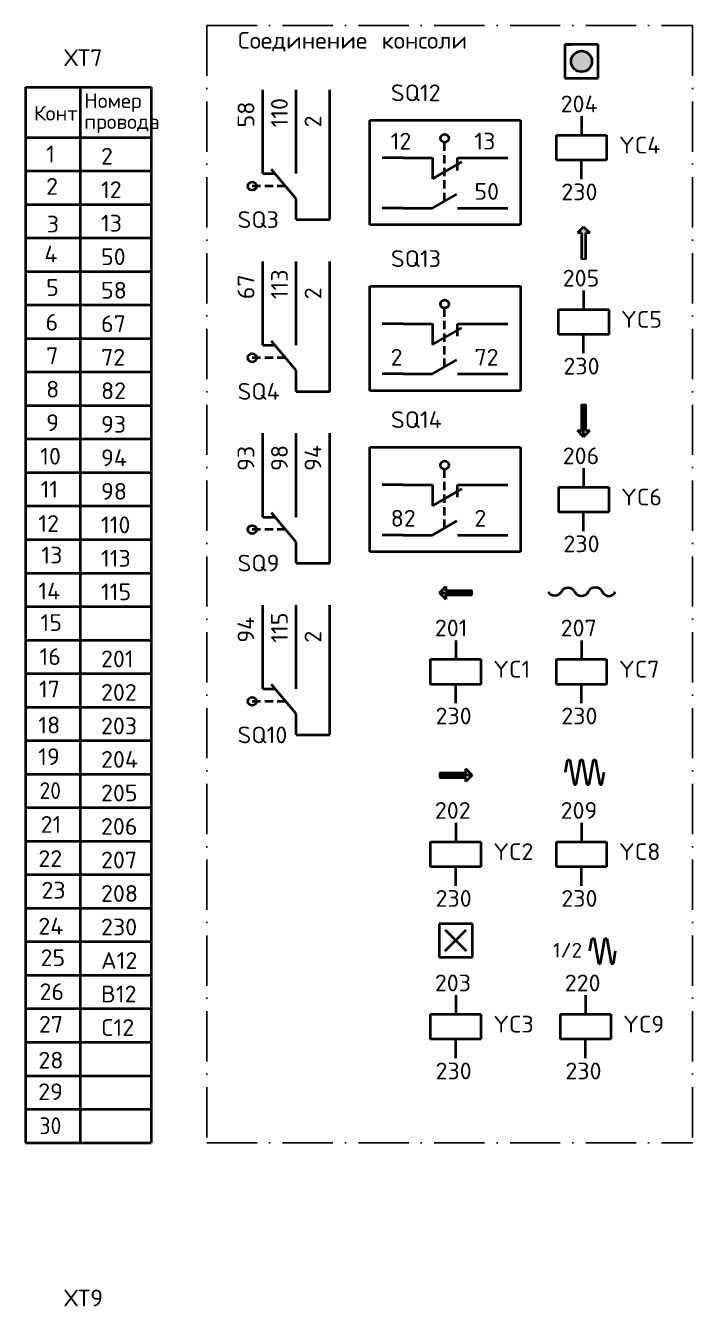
# Model space of a CAD drawing. Header units: inches. Extents: x 315 to 2853, y -243 to 836.
# Drawn here: x 2197.6 to 2356.8, y 530.1 to 835.9 of the extents above; entities that cross this region are included whole.
import ezdxf

# ---------------------------------------------------------------- set-up
doc = ezdxf.new("R2010")
doc.units = ezdxf.units.IN
doc.header["$MEASUREMENT"] = 0
doc.linetypes.add('ACAD_ISO10W100', pattern=[18, 12, -3, 0, -3])
doc.layers.get('0').update_dxf_attribs({"lineweight": 40})
doc.layers.add('Слой2', color=4, linetype='ACAD_ISO10W100', lineweight=25)
doc.styles.get("Standard").update_dxf_attribs({"font": 'txt.shx', "height": 4})

# ---------------------------------------------------------------- blocks, each defined once
blk = doc.blocks.new('контакт размыкающ')
for p, q in [((0, 0), (7, 0)), ((7, 0), (7, -5)), ((13, 0), (20, 0)), ((13, -3), (13, 0)), ((7, -5), (13.98, -0.97))]:
    blk.add_line(p, q)
blk = doc.blocks.new('контакт замыкающ')
for p, q in [((7, 0), (12.8, 3.35)), ((0, 0), (7, 0)), ((13, 0), (20, 0))]:
    blk.add_line(p, q)

msp = doc.modelspace()

# ---------------------------------------------------------------- hatches: boundary and pattern name
h = msp.add_hatch(color=256)
edge = h.paths.add_edge_path()
edge.add_arc((2330.29, 827.34), 2.49, 0, 360)
for points in [[(2330.29, 780.13), (2331.29, 780.13), (2331.29, 786.38), (2332.29, 786.38), (2330.79, 787.88), (2329.29, 786.38), (2330.29, 786.38)], [(2331.29, 745.45), (2330.29, 745.45), (2330.29, 739.2), (2329.29, 739.2), (2330.79, 737.7), (2332.29, 739.2), (2331.29, 739.2)], [(2304.14, 699.99), (2304.14, 700.99), (2297.89, 700.99), (2297.89, 701.99), (2296.39, 700.49), (2297.89, 698.99), (2297.89, 699.99)], [(2296.39, 657.43), (2296.39, 656.43), (2302.64, 656.43), (2302.64, 655.43), (2304.14, 656.93), (2302.64, 658.43), (2302.64, 657.43)]]:
    msp.add_hatch(color=256).paths.add_polyline_path(points)

# ---------------------------------------------------------------- linework, layer by layer
for p, q in [((2334.29, 831.34), (2326.29, 831.34)), ((2326.29, 831.34), (2326.29, 823.34)), ((2326.29, 831.34), (2327.77, 831.34)), ((2334.29, 823.34), (2334.29, 831.34)), ((2326.29, 823.34), (2334.29, 823.34)), ((2197.55, 821.21), (2227.55, 821.21)), ((2197.55, 821.21), (2197.55, 729.21)), ((2210.55, 821.21), (2210.55, 729.21)), ((2227.55, 821.21), (2227.55, 729.21)), ((2254.16, 805.57), (2254.16, 820.57)), ((2262.16, 805.57), (2262.16, 820.57)), ((2270.16, 789.57), (2270.16, 820.57)), ((2279.71, 813.3), (2315.71, 813.3)), ((2279.71, 788.3), (2279.71, 813.3)), ((2315.71, 813.3), (2315.71, 788.3)), ((2330.29, 814.24), (2330.29, 809.74)), ((2197.55, 809.21), (2227.55, 809.21)), ((2297.61, 805.97), (2297.61, 807.97)), ((2324.29, 803.74), (2324.29, 809.74)), ((2324.29, 809.74), (2336.29, 809.74)), ((2336.29, 809.74), (2336.29, 803.74)), ((2254.16, 800.57), (2254.16, 805.57)), ((2262.16, 800.57), (2262.16, 805.57)), ((2287.71, 804.3), (2282.71, 804.3)), ((2297.61, 802.97), (2297.61, 804.97)), ((2307.71, 804.3), (2312.71, 804.3)), ((2197.55, 801.21), (2227.55, 801.21)), ((2262.16, 794.57), (2256.24, 801.57)), ((2297.61, 799.97), (2297.61, 801.97)), ((2336.29, 803.74), (2324.29, 803.74)), ((2330.29, 799.24), (2330.29, 803.74)), ((2254.16, 800.57), (2257.16, 800.57)), ((2297.61, 796.97), (2297.61, 798.97)), ((2253.65, 797.57), (2251.65, 797.57)), ((2256.65, 797.57), (2254.65, 797.57)), ((2259.65, 797.57), (2257.65, 797.57)), ((2297.61, 793.97), (2297.61, 795.97)), ((2197.55, 793.21), (2227.55, 793.21)), ((2262.16, 789.57), (2262.16, 794.57)), ((2287.71, 792.3), (2282.71, 792.3)), ((2307.71, 792.3), (2312.71, 792.3)), ((2262.16, 789.57), (2270.16, 789.57)), ((2315.71, 788.3), (2279.71, 788.3)), ((2330.79, 787.88), (2329.29, 786.38)), ((2330.29, 786.38), (2329.29, 786.38)), ((2330.29, 786.38), (2330.29, 780.13)), ((2330.79, 787.88), (2332.29, 786.38)), ((2331.29, 780.13), (2331.29, 786.38)), ((2332.29, 786.38), (2331.29, 786.38)), ((2197.55, 785.21), (2227.55, 785.21)), ((2197.55, 777.21), (2227.55, 777.21)), ((2254.16, 764.57), (2254.16, 779.57)), ((2262.16, 764.57), (2262.16, 779.57)), ((2270.16, 748.57), (2270.16, 779.57)), ((2279.71, 773.72), (2315.71, 773.72)), ((2279.71, 748.72), (2279.71, 773.72)), ((2315.71, 773.72), (2315.71, 748.72)), ((2330.79, 772.65), (2330.79, 768.15)), ((2197.55, 769.21), (2227.55, 769.21)), ((2297.61, 766.4), (2297.61, 768.4)), ((2324.79, 762.15), (2324.79, 768.15)), ((2324.79, 768.15), (2336.79, 768.15)), ((2336.79, 768.15), (2336.79, 762.15)), ((2254.16, 759.57), (2254.16, 764.57)), ((2262.16, 759.57), (2262.16, 764.57)), ((2287.71, 764.72), (2282.71, 764.72)), ((2297.61, 763.4), (2297.61, 765.4)), ((2307.71, 764.72), (2312.71, 764.72)), ((2297.61, 760.4), (2297.61, 762.4)), ((2336.79, 762.15), (2324.79, 762.15)), ((2330.79, 757.65), (2330.79, 762.15)), ((2197.55, 761.21), (2227.55, 761.21)), ((2254.16, 759.57), (2257.16, 759.57)), ((2262.16, 753.57), (2256.24, 760.57)), ((2297.61, 757.4), (2297.61, 759.4)), ((2253.65, 756.57), (2251.65, 756.57)), ((2256.65, 756.57), (2254.65, 756.57)), ((2259.65, 756.57), (2257.65, 756.57)), ((2297.61, 754.4), (2297.61, 756.4)), ((2197.55, 753.21), (2227.55, 753.21)), ((2262.16, 748.57), (2262.16, 753.57)), ((2287.71, 752.72), (2282.71, 752.72)), ((2307.71, 752.72), (2312.71, 752.72)), ((2262.16, 748.57), (2270.16, 748.57)), ((2315.71, 748.72), (2279.71, 748.72)), ((2197.55, 745.21), (2227.55, 745.21)), ((2330.29, 745.45), (2330.29, 739.2)), ((2330.79, 737.7), (2330.79, 745.45)), ((2331.29, 739.2), (2331.29, 745.45)), ((2197.55, 737.21), (2227.55, 737.21)), ((2254.16, 723.57), (2254.16, 738.57)), ((2262.16, 723.57), (2262.16, 738.57)), ((2270.16, 707.57), (2270.16, 738.57)), ((2329.29, 739.2), (2330.29, 739.2)), ((2330.79, 737.7), (2329.29, 739.2)), ((2330.79, 737.7), (2332.29, 739.2)), ((2331.29, 739.2), (2332.29, 739.2)), ((2279.71, 735.28), (2315.71, 735.28)), ((2279.71, 710.28), (2279.71, 735.28)), ((2315.71, 735.28), (2315.71, 710.28)), ((2197.55, 729.21), (2227.55, 729.21)), ((2197.55, 729.21), (2197.55, 649.21)), ((2210.55, 729.21), (2210.55, 649.21)), ((2227.55, 729.21), (2227.55, 649.21)), ((2297.61, 727.95), (2297.61, 729.95)), ((2330.79, 730.22), (2330.79, 725.72)), ((2287.71, 726.28), (2282.71, 726.28)), ((2297.61, 724.95), (2297.61, 726.95)), ((2307.71, 726.28), (2312.71, 726.28)), ((2324.79, 725.72), (2336.79, 725.72)), ((2324.79, 725.72), (2324.79, 719.72)), ((2336.79, 725.72), (2336.79, 719.72)), ((2254.16, 718.57), (2254.16, 723.57)), ((2262.16, 718.57), (2262.16, 723.57)), ((2297.61, 721.95), (2297.61, 723.95)), ((2197.55, 721.21), (2227.55, 721.21)), ((2254.16, 718.57), (2257.16, 718.57)), ((2262.16, 712.57), (2256.24, 719.57)), ((2297.61, 718.95), (2297.61, 720.95)), ((2336.79, 719.72), (2324.79, 719.72)), ((2330.79, 715.22), (2330.79, 719.72)), ((2253.65, 715.57), (2251.65, 715.57)), ((2256.65, 715.57), (2254.65, 715.57)), ((2259.65, 715.57), (2257.65, 715.57)), ((2297.61, 715.95), (2297.61, 717.95)), ((2197.55, 713.21), (2227.55, 713.21)), ((2262.16, 707.57), (2262.16, 712.57)), ((2287.71, 714.28), (2282.71, 714.28)), ((2307.71, 714.28), (2312.71, 714.28)), ((2315.71, 710.28), (2279.71, 710.28)), ((2262.16, 707.57), (2270.16, 707.57)), ((2197.55, 705.21), (2227.55, 705.21)), ((2296.39, 700.49), (2297.89, 701.99)), ((2296.39, 700.49), (2297.89, 698.99)), ((2296.39, 700.49), (2304.14, 700.49)), ((2297.89, 701.99), (2297.89, 700.99)), ((2304.14, 700.99), (2297.89, 700.99)), ((2197.55, 697.21), (2227.55, 697.21)), ((2254.16, 682.57), (2254.16, 697.57)), ((2262.16, 682.57), (2262.16, 697.57)), ((2270.16, 666.57), (2270.16, 697.57)), ((2297.89, 699.99), (2304.14, 699.99)), ((2297.89, 699.99), (2297.89, 698.99)), ((2197.55, 689.21), (2227.55, 689.21)), ((2300.26, 689.13), (2300.26, 684.63)), ((2330.29, 689.13), (2330.29, 684.63)), ((2254.16, 677.57), (2254.16, 682.57)), ((2262.16, 677.57), (2262.16, 682.57)), ((2294.26, 678.63), (2294.26, 684.63)), ((2294.26, 684.63), (2306.26, 684.63)), ((2306.26, 684.63), (2306.26, 678.63)), ((2324.29, 678.63), (2324.29, 684.63)), ((2324.29, 684.63), (2336.29, 684.63)), ((2336.29, 684.63), (2336.29, 678.63)), ((2197.55, 681.21), (2227.55, 681.21)), ((2254.16, 677.57), (2257.16, 677.57)), ((2262.16, 671.57), (2256.24, 678.57)), ((2306.26, 678.63), (2294.26, 678.63)), ((2300.26, 674.13), (2300.26, 678.63)), ((2336.29, 678.63), (2324.29, 678.63)), ((2330.29, 674.13), (2330.29, 678.63)), ((2197.55, 673.21), (2227.55, 673.21)), ((2253.65, 674.57), (2251.65, 674.57)), ((2256.65, 674.57), (2254.65, 674.57)), ((2259.65, 674.57), (2257.65, 674.57)), ((2262.16, 666.57), (2262.16, 671.57)), ((2262.16, 666.57), (2270.16, 666.57)), ((2197.55, 665.21), (2227.55, 665.21)), ((2326.43, 657.68), (2326.96, 660.63)), ((2326.96, 660.63), (2327.46, 660.63)), ((2327.46, 660.63), (2328.5, 654.72)), ((2329, 654.72), (2330.04, 660.63)), ((2330.04, 660.63), (2330.54, 660.63)), ((2330.54, 660.63), (2331.58, 654.72)), ((2332.08, 654.72), (2333.12, 660.63)), ((2333.12, 660.63), (2333.62, 660.63)), ((2333.62, 660.63), (2334.66, 654.72)), ((2302.64, 657.43), (2296.39, 657.43)), ((2302.64, 657.43), (2302.64, 658.43)), ((2304.14, 656.93), (2302.64, 658.43)), ((2335.16, 654.72), (2335.69, 657.68)), ((2197.55, 657.21), (2227.55, 657.21)), ((2304.14, 656.93), (2296.39, 656.93)), ((2296.39, 656.43), (2302.64, 656.43)), ((2304.14, 656.93), (2302.64, 655.43)), ((2302.64, 655.43), (2302.64, 656.43)), ((2328.5, 654.72), (2329, 654.72)), ((2331.58, 654.72), (2332.08, 654.72)), ((2334.66, 654.72), (2335.16, 654.72)), ((2197.55, 649.21), (2227.55, 649.21)), ((2197.55, 649.21), (2197.55, 569.21)), ((2210.55, 649.21), (2210.55, 569.21)), ((2227.55, 649.21), (2227.55, 569.21)), ((2300.26, 645.57), (2300.26, 641.07)), ((2330.29, 645.57), (2330.29, 641.07)), ((2197.55, 641.21), (2227.55, 641.21)), ((2294.26, 635.07), (2294.26, 641.07)), ((2294.26, 641.07), (2306.26, 641.07)), ((2306.26, 641.07), (2306.26, 635.07)), ((2324.29, 635.07), (2324.29, 641.07)), ((2324.29, 641.07), (2336.29, 641.07)), ((2336.29, 641.07), (2336.29, 635.07)), ((2197.55, 633.21), (2227.55, 633.21)), ((2306.26, 635.07), (2294.26, 635.07)), ((2300.26, 630.57), (2300.26, 635.07)), ((2336.29, 635.07), (2324.29, 635.07)), ((2330.29, 630.57), (2330.29, 635.07)), ((2197.55, 625.21), (2227.55, 625.21)), ((2304.27, 621.5), (2296.27, 621.5)), ((2296.27, 621.5), (2296.27, 613.5)), ((2304.27, 613.5), (2304.27, 621.5)), ((2297.76, 620.01), (2302.77, 615)), ((2297.76, 614.98), (2302.77, 620)), ((2332.25, 614.98), (2332.77, 617.94)), ((2332.77, 617.94), (2333.27, 617.94)), ((2333.27, 617.94), (2334.31, 612.03)), ((2334.81, 612.03), (2335.85, 617.94)), ((2335.85, 617.94), (2336.35, 617.94)), ((2336.35, 617.94), (2337.39, 612.03)), ((2197.55, 617.21), (2227.55, 617.21)), ((2337.89, 612.03), (2338.41, 614.98)), ((2296.27, 613.5), (2304.27, 613.5)), ((2334.31, 612.03), (2334.81, 612.03)), ((2337.39, 612.03), (2337.89, 612.03)), ((2197.55, 609.21), (2227.55, 609.21)), ((2300.26, 604.4), (2300.26, 599.9)), ((2331.27, 604.4), (2331.27, 599.9)), ((2197.55, 601.21), (2227.55, 601.21)), ((2294.26, 593.9), (2294.26, 599.9)), ((2294.26, 599.9), (2306.26, 599.9)), ((2306.26, 599.9), (2306.26, 593.9)), ((2325.27, 593.9), (2325.27, 599.9)), ((2325.27, 599.9), (2337.27, 599.9)), ((2337.27, 599.9), (2337.27, 593.9)), ((2197.55, 593.21), (2227.55, 593.21)), ((2306.26, 593.9), (2294.26, 593.9)), ((2300.26, 589.4), (2300.26, 593.9)), ((2337.27, 593.9), (2325.27, 593.9)), ((2331.27, 589.4), (2331.27, 593.9)), ((2197.55, 585.21), (2227.55, 585.21)), ((2197.55, 577.21), (2227.55, 577.21)), ((2197.55, 569.21), (2227.55, 569.21))]:
    msp.add_line(p, q)
for centre, radius in [((2330.29, 827.34), 2.49), ((2297.61, 808.97), 1), ((2251.65, 797.57), 1), ((2297.61, 769.4), 1), ((2251.65, 756.57), 1), ((2297.61, 730.95), 1), ((2251.65, 715.57), 1), ((2251.65, 674.57), 1)]:
    msp.add_circle(centre, radius)
for centre, radius, start, end in [((2323.89, 701.67), 1.85, 210, 330), ((2327.09, 699.82), 1.85, 30, 150), ((2330.29, 701.49), 1.76, 204.8843, 335.1157), ((2333.61, 699.75), 1.99, 30, 150), ((2336.81, 701.27), 1.57, 199.5709, 340.4292)]:
    msp.add_arc(centre, radius, start, end)
at = {"layer": 'Слой2'}
for p, q in [((2240.82, 835.88), (2240.82, 569.21)), ((2240.82, 835.88), (2356.76, 835.88)), ((2356.76, 835.88), (2356.76, 569.21)), ((2240.82, 569.21), (2356.76, 569.21))]:
    msp.add_line(p, q, dxfattribs=at)
at = {"layer": 'Слой2', "color": 0}
for p, q in [((2330.29, 780.13), (2331.29, 780.13)), ((2331.29, 745.45), (2330.29, 745.45)), ((2304.14, 699.99), (2304.14, 700.99)), ((2296.39, 657.43), (2296.39, 656.43))]:
    msp.add_line(p, q, dxfattribs=at)

# ---------------------------------------------------------------- block references
for name, p in [('контакт размыкающ', (2287.71, 804.3)), ('контакт замыкающ', (2287.71, 792.3)), ('контакт размыкающ', (2287.71, 764.72)), ('контакт замыкающ', (2287.71, 752.72)), ('контакт размыкающ', (2287.71, 726.28)), ('контакт замыкающ', (2287.71, 714.28))]:
    msp.add_blockref(name, p)

# ---------------------------------------------------------------- texts
for s, height, p in [('ХТ7', 4, (2206.79, 826.23)), ('Номер', 3.5, (2211.55, 816.21)), ('SQ12', 4, (2284.77, 817.84)), ('Конт.', 3.5, (2199.55, 813.21)), ('204', 4, (2325.3, 815.19)), ('провода', 3.5, (2211.55, 811.21)), ('12', 4, (2284.71, 806.3)), ('13', 4, (2304.71, 806.3)), ('1', 4, (2202.45, 803.22)), ('YC4', 4, (2339.24, 805.35)), ('2', 4, (2215.55, 802.71)), ('2', 4, (2202.45, 795.5)), ('12', 4, (2215.55, 794.71)), ('50', 4, (2304.71, 794.3)), ('230', 4, (2325.46, 794.18)), ('3', 4, (2202.61, 786.5)), ('13', 4, (2215.55, 786.71)), ('SQ3', 4, (2248.16, 787.57)), ('4', 4, (2202.03, 779.37)), ('50', 4, (2215.55, 778.71)), ('SQ13', 4, (2284.77, 778.26)), ('205', 4, (2325.8, 773.6)), ('5', 4, (2202.45, 771.36)), ('58', 4, (2215.55, 770.71)), ('YC5', 4, (2339.74, 763.76)), ('6', 4, (2202.31, 763.08)), ('67', 4, (2215.55, 762.71)), ('7', 4, (2202.45, 755.09)), ('72', 4, (2215.55, 754.71)), ('2', 4, (2284.71, 754.72)), ('72', 4, (2304.71, 754.72)), ('230', 4, (2325.96, 752.59)), ('8', 4, (2202.45, 747.09)), ('82', 4, (2215.55, 746.71)), ('SQ4', 4, (2248.16, 746.57)), ('9', 4, (2202.45, 739.09)), ('SQ14', 4, (2284.77, 739.82)), ('93', 4, (2215.55, 738.71)), ('10', 4, (2201.03, 731.09)), ('94', 4, (2215.55, 730.71)), ('206', 4, (2325.8, 731.18)), ('11', 4, (2201.13, 723.19)), ('98', 4, (2215.55, 722.71)), ('YC6', 4, (2339.74, 721.34)), ('12', 4, (2200.59, 715.03)), ('110', 4, (2215.55, 714.71)), ('82', 4, (2284.71, 716.28)), ('2', 4, (2304.71, 716.28)), ('230', 4, (2325.96, 710.17)), ('13', 4, (2201.32, 707.49)), ('113', 4, (2215.55, 706.71)), ('SQ9', 4, (2248.16, 705.57)), ('14', 4, (2200.59, 698.91)), ('115', 4, (2215.55, 698.71)), ('15', 4, (2201.12, 691.37)), ('201', 4, (2295.27, 690.09)), ('207', 4, (2325.3, 690.09)), ('16', 4, (2200.87, 683.26)), ('201', 4, (2215.55, 682.71)), ('YC1', 4, (2309.21, 680.25)), ('YC7', 4, (2339.24, 680.25)), ('17', 4, (2200.74, 675.49)), ('202', 4, (2215.55, 674.71)), ('230', 4, (2295.43, 669.08)), ('230', 4, (2325.46, 669.08)), ('18', 4, (2200.59, 666.91)), ('203', 4, (2215.55, 666.71)), ('SQ10', 4, (2248.16, 664.57)), ('19', 4, (2200.55, 659.37)), ('204', 4, (2215.55, 658.71)), ('205', 4, (2215.55, 650.71)), ('202', 4, (2295.27, 646.53)), ('209', 4, (2325.3, 646.53)), ('21', 4, (2201.13, 643.19)), ('206', 4, (2215.55, 642.71)), ('22', 4, (2200.59, 635.03)), ('YC2', 4, (2309.21, 636.69)), ('YC8', 4, (2339.24, 636.69)), ('207', 4, (2215.55, 634.71)), ('23', 4, (2201.32, 627.49)), ('208', 4, (2215.55, 626.71)), ('230', 4, (2295.43, 625.52)), ('230', 4, (2325.46, 625.52)), ('24', 4, (2200.59, 618.91)), ('230', 4, (2215.55, 618.71)), ('25', 4, (2201.12, 611.37)), ('A12', 4, (2215.55, 610.71)), ('203', 4, (2295.27, 605.35)), ('220', 4, (2326.28, 605.35)), ('26', 4, (2200.87, 603.26)), ('B12', 4, (2215.55, 602.71)), ('27', 4, (2200.74, 595.49)), ('YC3', 4, (2309.21, 595.51)), ('YC9', 4, (2340.22, 595.51)), ('C12', 4, (2215.55, 594.71)), ('28', 4, (2200.59, 586.91)), ('230', 4, (2295.43, 584.34)), ('230', 4, (2326.43, 584.34)), ('29', 4, (2200.55, 579.37)), ('ХТ9', 4, (2206.79, 530.14))]:
    msp.add_text(s, height=height).set_placement(p)
for s, p in [('58', (2252.16, 811.57)), ('110', (2260.16, 811.57)), ('2', (2268.16, 811.57)), ('113', (2260.16, 770.57)), ('67', (2252.16, 770.57)), ('2', (2268.16, 770.57)), ('93', (2252.16, 729.57)), ('98', (2260.16, 729.57)), ('94', (2268.16, 729.57)), ('94', (2252.16, 688.57)), ('115', (2260.16, 688.57)), ('2', (2268.16, 688.57))]:
    msp.add_text(s, height=4, rotation=90).set_placement(p)
at = {"width": 0.9}
for s, p in [('20', (2200.87, 651.26)), ('30', (2200.87, 571.26))]:
    msp.add_text(s, height=4, dxfattribs=at).set_placement(p)
at = {"insert": (2323.47, 616.91), "char_height": 3.5, "width": 6.5642, "attachment_point": 1}
msp.add_mtext('1/2', dxfattribs=at)
at = {"layer": 'Слой2'}
msp.add_text('Соединение консоли', height=4, dxfattribs=at).set_placement((2248.26, 830.37))

doc.saveas('drawing.dxf')
